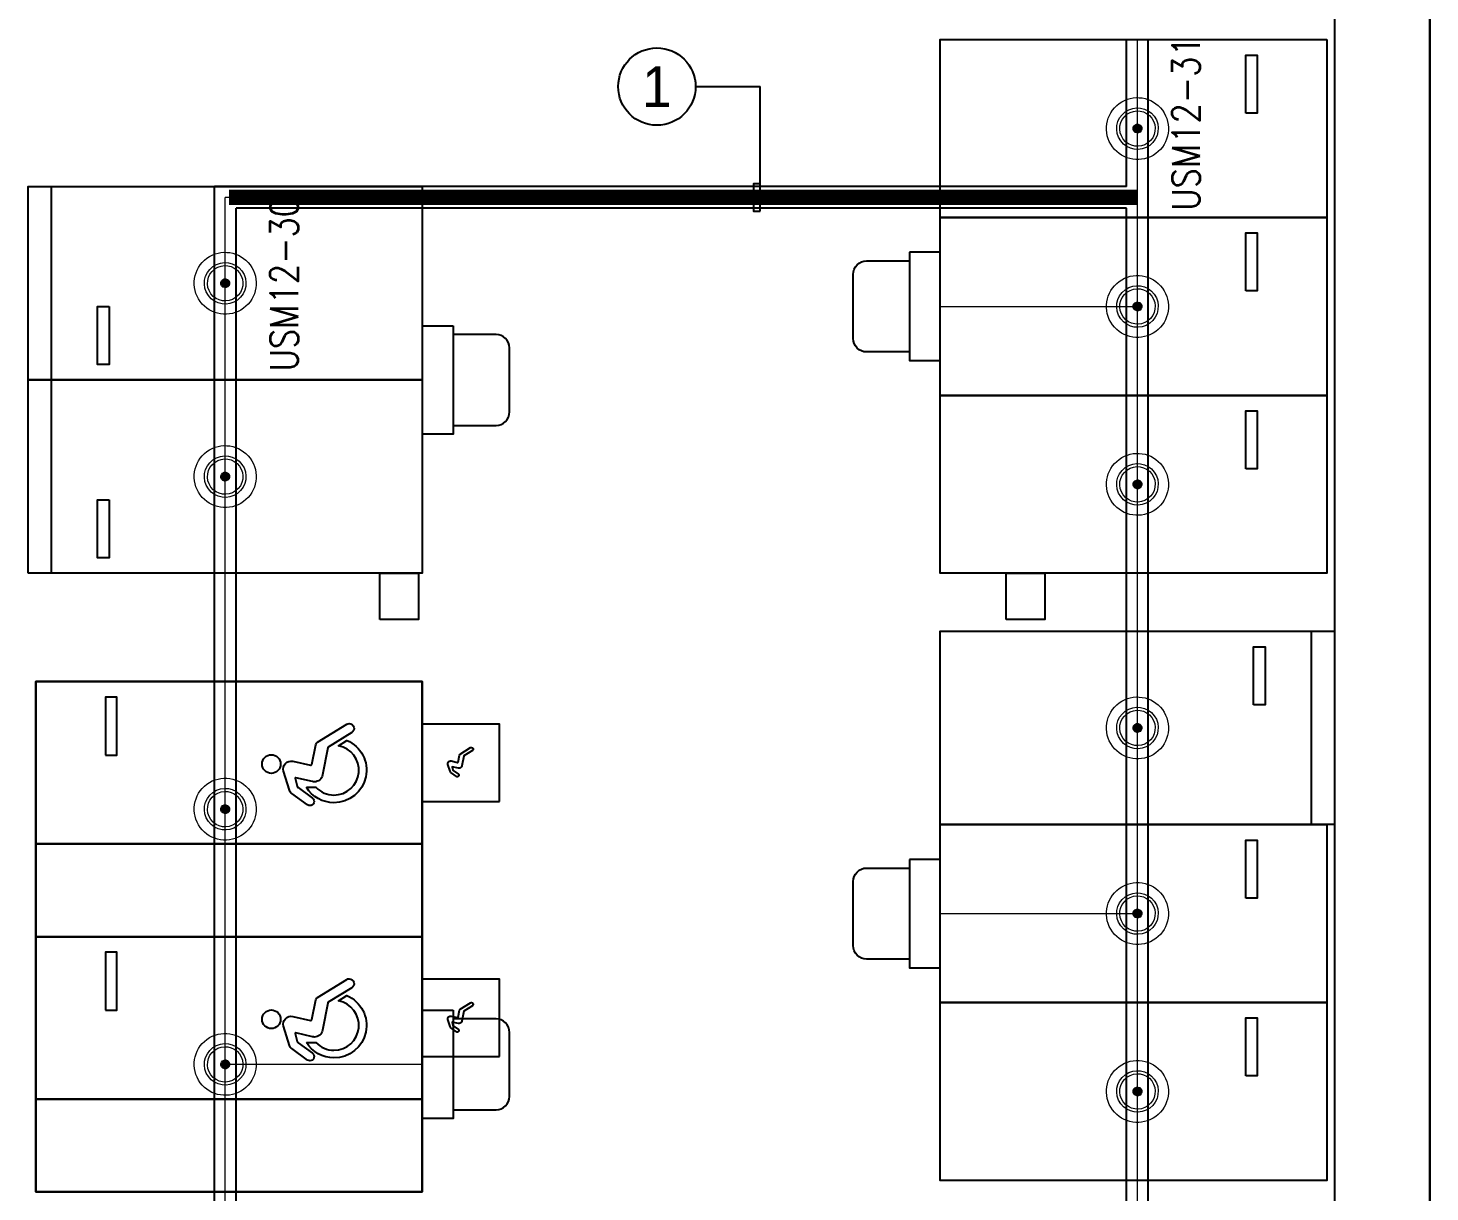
# Model space of a CAD drawing. Header units: millimetres. Extents: x 116443 to 620443, y -399357 to -63957.
# Drawn here: x 381485 to 399618, y -189261 to -174211 of the extents above; entities that cross this region are included whole.
import ezdxf
from ezdxf.enums import TextEntityAlignment as Align

# ---------------------------------------------------------------- set-up
doc = ezdxf.new("R2010")
doc.units = ezdxf.units.MM
doc.header["$LTSCALE"] = 600
doc.linetypes.add('AUDIT_D_080121100638-0', pattern=[0])
for name, color, linetype, lineweight in [('1-주차면센서', 3, 'Continuous', 15), ('SD-배선', 6, 'Continuous', 0), ('TIS-TEXT', 7, 'Continuous', 18), ('주차관제', 4, 'Continuous', 158)]:
    doc.layers.add(name, color=color, linetype=linetype, lineweight=lineweight)
for name, color, linetype in [('2-주차안내등', 2, 'Continuous'), ('PARKING', 7, 'Continuous'), ('RACY WAY', 1, 'Continuous'), ('SD', 7, 'AUDIT_D_080121100638-0'), ('SD4', 1, 'Continuous'), ('z', 8, 'Continuous'), ('레이스웨이', 6, 'Continuous'), ('유도관제-TEXT', 7, 'Continuous'), ('유도관제-공간표시등', 2, 'Continuous'), ('유도관제-통신', 6, 'Continuous')]:
    doc.layers.add(name, color=color, linetype=linetype)
doc.styles.add('GHS', font='romans.shx', dxfattribs={"bigfont": 'ghs.shx'})
doc.styles.add('돋움', font='')
doc.styles.get('돋움').set_extended_font_data('Dotum')

# ---------------------------------------------------------------- blocks, each defined once
blk = doc.blocks.new('주차-일반형')
at = {"layer": 'z', "color": 8, "linetype": 'Continuous', "flags": 128}
blk.add_lwpolyline([(0, 5100), (2300, 5100), (2300, 100), (0, 100)], close=True, dxfattribs=at)
at = {"layer": 'z', "color": 8, "linetype": 'Continuous'}
blk.add_lwpolyline([(950, 4050), (200, 4050), (200, 4200), (950, 4200)], close=True, dxfattribs=at)
blk = doc.blocks.new('주차-확장형')
at = {"layer": 'z', "color": 8, "linetype": 'Continuous'}
blk.add_line((0, 300), (2500, 300), dxfattribs=at)
at = {"layer": 'z', "color": 8, "linetype": 'Continuous', "flags": 128}
for points in [[(2500, 0), (0, 0), (0, 5100), (2500, 5100)], [(1550, 1050), (2300, 1050), (2300, 900), (1550, 900)]]:
    blk.add_lwpolyline(points, close=True, dxfattribs=at)
blk = doc.blocks.new('주차-장애인')
at = {"layer": 'z', "color": 8}
for points in [[(1200, 5000), (0, 5000), (0, 0), (1200, 0)], [(0, 5000), (3300, 5000), (3300, 0), (0, 0)], [(1200, 0), (3300, 0), (3300, 5000), (1200, 5000)], [(2350, 4100), (2350, 3950), (3100, 3950), (3100, 4100)], [(1750, -1000), (2750, -1000), (2750, 0), (1750, 0)]]:
    blk.add_lwpolyline(points, close=True, dxfattribs=at)
for points in [[(3300, 0), (3300, 5000), (0, 5000), (0, 0), (1750, 0)], [(2750, 0), (3300, 0)]]:
    blk.add_lwpolyline(points, dxfattribs=at)
for points in [[(2056, 1638, 0.057402), (2057, 1639, 0.483968), (2050, 1644, 0), (2050, 1644), (1945, 1619, 0.180566), (1928, 1608), (1793, 1421, -0.728167), (1696, 1453, -0.157295), (1706, 1485), (1854, 1690, -0.164911), (1895, 1720), (2142, 1794, -0.574907), (2269, 1676), (2217, 1447, 0.42106), (2228, 1429), (2483, 1378, -0.207816), (2515, 1355), (2747, 978), (2747, 978, -0.138685), (2756, 945, -0.756412), (2640, 913, -0.000001), (2640, 913), (2453, 1218, 0.211774), (2443, 1224), (2092, 1290, 0), (2092, 1290, -0.361063), (2003, 1397, -0.057402), (2006, 1422), (2006, 1422), (2056, 1638)], [(1932, 1500), (1932, 1377, 0.20635), (1832, 1143, 0.91237), (2470, 1084), (2539, 975, -0.813693), (1733, 1143, -0.259842), (1932, 1500, 0.259842)], [(2197, -388, 0.057402), (2197, -388, 0.483968), (2194, -386, 0), (2194, -386), (2157, -395, 0.180566), (2150, -399), (2102, -466, -0.728167), (2067, -454, -0.157295), (2071, -443), (2124, -369, -0.164911), (2139, -358), (2228, -332, -0.574907), (2273, -374), (2254, -457, 0.42106), (2259, -463), (2350, -482, -0.207816), (2362, -490), (2445, -625), (2445, -625, -0.138685), (2449, -637, -0.756412), (2407, -649, -0.000001), (2407, -649), (2339, -539, 0.211774), (2336, -537), (2210, -513, 0), (2210, -513, -0.361063), (2178, -475, -0.057402), (2179, -466), (2179, -466), (2197, -388)]]:
    blk.add_lwpolyline(points, format="xyb", dxfattribs=at)
blk.add_ellipse((2233, 1953), major_axis=(99.3, 68.4), ratio=1, start_param=-0.602967, end_param=5.680218, dxfattribs=at)
blk = doc.blocks.new('TIS-주차면센서(확대)')
at = {"layer": '1-주차면센서'}
blk.add_hatch(color=256, dxfattribs=at).paths.add_polyline_path([(43.5, 0, 1), (-43.5, 0, 1)])
h = blk.add_hatch(color=256, dxfattribs=at)
edge = h.paths.add_edge_path()
edge.add_arc((0, 0), 43.5, 0, 360)
for radius in [303.5, 203.5, 173.5, 43.5]:
    blk.add_circle((0, 0), radius, dxfattribs=at)
blk = doc.blocks.new('공간표시등')
at = {"layer": '2-주차안내등'}
blk.add_lwpolyline([(-228, 337), (-546, 337, 0.414214), (-646, 237), (-646, -237, 0.414214), (-546, -337), (-228, -337)], format="xyb", close=True, dxfattribs=at)
blk.add_lwpolyline([(-228, -401), (-228, 401), (0, 401), (0, -401)], close=True, dxfattribs=at)
blk = doc.blocks.new('유도관제')
at = {"layer": 'RACY WAY', "ltscale": 0.3}
for p, q in [((395695, -176261), (395695, -174361)), ((395975, -221111, 0), (395975, -174361)), ((383895, -219921), (383895, -176261)), ((395695, -176261), (383895, -176261)), ((384175, -230011, 0), (384175, -176541)), ((395695, -176541), (384175, -176541)), ((395695, -221111), (395695, -176541))]:
    blk.add_line(p, q, dxfattribs=at)
at = {"layer": 'SD-배선', "ltscale": 0.3}
for p, q in [((395835, -221111, 0), (395835, -174361)), ((384035, -230151, 0), (384035, -176401)), ((395835, -176401), (384035, -176401)), ((393285, -177811), (395835, -177811)), ((386585, -178761), (384035, -178761)), ((393285, -185661), (395835, -185661)), ((386585, -187611), (384035, -187611))]:
    blk.add_line(p, q, dxfattribs=at)
at = {"layer": 'SD4', "ltscale": 0.3}
blk.add_circle((389619, -174968), 500, dxfattribs=at)
at = {"layer": '유도관제-TEXT', "color": 1, "ltscale": 0.3}
for p in [(390118, -174968), (390953, -176223)]:
    blk.add_line(p, (390953, -174968), dxfattribs=at)
at = {"layer": '유도관제-TEXT', "color": 1, "ltscale": 0.3, "elevation": 0}
blk.add_lwpolyline([(390953, -176578), (390953, -176223), (390867, -176223), (390867, -176578)], close=True, dxfattribs=at)
at = {"layer": 'PARKING', "xscale": 1.319999999436676, "yscale": 1.320000000298023, "zscale": 1.319999999948777, "rotation": 36.24765589264658}
for p in [(395835, -175511), (384035, -177511), (395835, -177811), (384035, -180011), (395835, -180111), (395835, -183261), (384035, -184311), (395835, -185661), (384035, -187611), (395835, -187961)]:
    blk.add_blockref('TIS-주차면센서(확대)', p, dxfattribs=at)
at = {"layer": '유도관제-공간표시등', "ltscale": 0.3, "yscale": 1.746523059904575, "zscale": 1.746523057621223}
for p, xscale, rotation in [((393285, -177811), -1.746523060499175, 179.9999999999989), ((386585, -178761), 1.746523060499175, 180.000000000001), ((393285, -185661), -1.746523060499175, 179.9999999999989), ((386585, -187611), 1.746523060499175, 180.000000000001)]:
    blk.add_blockref('공간표시등', p, dxfattribs=dict(at, xscale=xscale, rotation=rotation))
at = {"layer": 'SD', "color": 0, "ltscale": 0.3, "style": '돋움'}
blk.add_text('1', height=528, dxfattribs=at).set_placement((389619, -174968), align=Align.MIDDLE)
at = {"layer": 'TIS-TEXT', "color": 1, "ltscale": 0.3, "style": 'GHS', "width": 0.85}
for s, p in [('USM12-31', (396462, -175444)), ('USM12-30', (384798, -177522))]:
    blk.add_text(s, height=360, rotation=90, dxfattribs=at).set_placement(p, align=Align.MIDDLE)

msp = doc.modelspace()

# ---------------------------------------------------------------- linework, layer by layer
at = {"layer": 'z', "color": 8}
msp.add_line((398384.9, -174060.7), (398384.9, -221860.7), dxfattribs=at)
for points in [[(386034.9, -181860.7), (386034.9, -181260.7), (386534.9, -181260.7), (386534.9, -181860.7)], [(394134.9, -181860.7), (394134.9, -181260.7), (394634.9, -181260.7), (394634.9, -181860.7)]]:
    msp.add_lwpolyline(points, close=True, dxfattribs=at)
at = {"layer": '레이스웨이', "color": 6, "lineweight": 30}
msp.add_line((399618.3, -168028.7), (399618.3, -225753.4), dxfattribs=at)
at = {"layer": '주차관제', "color": 140, "const_width": 200}
msp.add_lwpolyline([(384084.9, -176400.7), (384084.9, -176400.7), (395834.9, -176400.7), (395834.9, -176400.7)], dxfattribs=at)
at = {"layer": '주차관제', "color": 1, "const_width": 200}
msp.add_lwpolyline([(384084.9, -176400.7), (395834.9, -176400.7)], dxfattribs=at)

# ---------------------------------------------------------------- block references
at = {"layer": 'z', "color": 8, "linetype": 'Continuous', "rotation": 270}
for p in [(393184.9, -174360.7), (393184.9, -176660.7), (393184.9, -178960.7), (393184.9, -184510.7), (393184.9, -186810.7)]:
    msp.add_blockref('주차-일반형', p, dxfattribs=at)
at = {"layer": 'z', "color": 8}
for name, p, rotation in [('주차-확장형', (381484.9, -176260.7), 270), ('주차-확장형', (381484.9, -178760.7), 270), ('주차-확장형', (398384.9, -184510.7), 89.9999999999999), ('주차-장애인', (386584.9, -185960.7), 89.9999999999999), ('주차-장애인', (386584.9, -189260.7), 89.9999999999999)]:
    msp.add_blockref(name, p, dxfattribs=dict(at, rotation=rotation))
at = {"layer": '유도관제-통신'}
msp.add_blockref('유도관제', (0, 0), dxfattribs=at)

doc.saveas('drawing.dxf')
